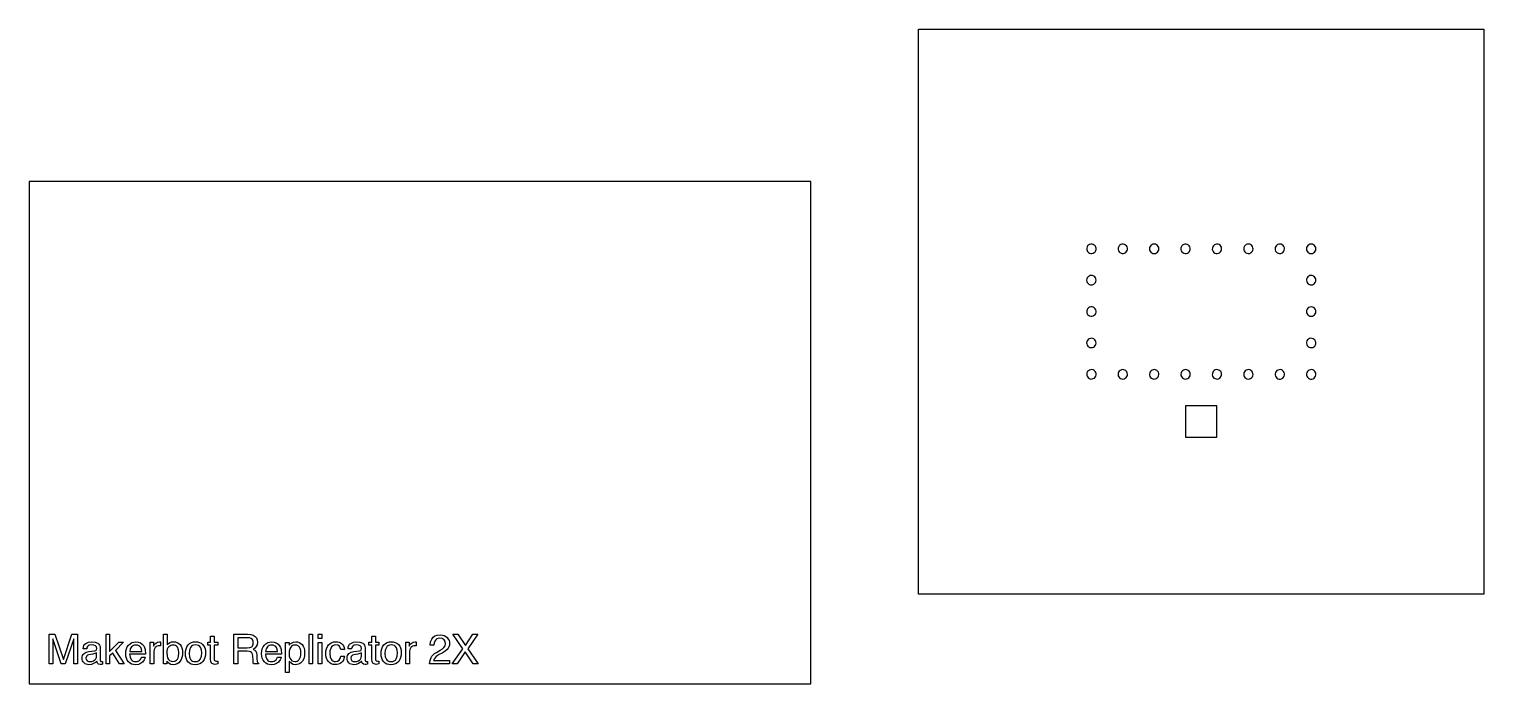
# Model space of a CAD drawing. Extents: x -321 to 142, y -57 to 152.
import ezdxf

# ---------------------------------------------------------------- set-up
doc = ezdxf.new("R2010")
doc.units = 0
doc.layers.get('0').update_dxf_attribs({"linetype": 'CONTINUOUS'})

msp = doc.modelspace()

# ---------------------------------------------------------------- linework, layer by layer
for p, q in [((-37.6, -28.21), (-37.6, 151.79)), ((-37.6, 151.79), (142.4, 151.79)), ((142.4, 151.79), (142.4, -28.21)), ((-320.86, 103.18), (-320.86, -56.84)), ((-71.94, 103.18), (-320.86, 103.18)), ((-320.86, 103.18), (-320.86, -56.84)), ((-71.94, 103.18), (-320.86, 103.18)), ((-71.94, -56.84), (-71.94, 103.18)), ((-71.94, -56.84), (-71.94, 103.18)), ((16.02, 82.37), (15.91, 82)), ((15.91, 82), (15.91, 81.6)), ((15.91, 81.6), (16.01, 81.23)), ((16.01, 81.23), (16.2, 80.88)), ((16.22, 82.71), (16.02, 82.37)), ((16.2, 80.88), (16.47, 80.61)), ((16.5, 82.99), (16.22, 82.71)), ((16.47, 80.61), (16.81, 80.41)), ((16.84, 83.18), (16.5, 82.99)), ((16.81, 80.41), (17.19, 80.3)), ((17.22, 83.28), (16.84, 83.18)), ((17.19, 80.3), (17.58, 80.3)), ((17.61, 83.27), (17.22, 83.28)), ((17.58, 80.3), (17.96, 80.4)), ((17.98, 83.17), (17.61, 83.27)), ((17.96, 80.4), (18.3, 80.59)), ((18.32, 82.97), (17.98, 83.17)), ((18.3, 80.59), (18.58, 80.86)), ((18.6, 82.69), (18.32, 82.97)), ((18.58, 80.86), (18.78, 81.2)), ((18.79, 82.35), (18.6, 82.69)), ((18.78, 81.2), (18.88, 81.58)), ((18.89, 81.97), (18.79, 82.35)), ((18.88, 81.58), (18.89, 81.97)), ((26, 82.34), (25.91, 81.96)), ((25.91, 81.96), (25.91, 81.57)), ((25.91, 81.57), (26.02, 81.19)), ((26.2, 82.68), (26, 82.34)), ((26.02, 81.19), (26.22, 80.86)), ((26.47, 82.96), (26.2, 82.68)), ((26.22, 80.86), (26.5, 80.58)), ((26.81, 83.16), (26.47, 82.96)), ((26.5, 80.58), (26.84, 80.39)), ((27.18, 83.27), (26.81, 83.16)), ((26.84, 80.39), (27.22, 80.3)), ((27.57, 83.28), (27.18, 83.27)), ((27.22, 80.3), (27.61, 80.3)), ((27.95, 83.18), (27.57, 83.28)), ((27.61, 80.3), (27.99, 80.41)), ((28.29, 82.99), (27.95, 83.18)), ((27.99, 80.41), (28.33, 80.61)), ((28.58, 82.72), (28.29, 82.99)), ((28.33, 80.61), (28.6, 80.89)), ((28.78, 82.38), (28.58, 82.72)), ((28.6, 80.89), (28.79, 81.23)), ((28.88, 82), (28.78, 82.38)), ((28.79, 81.23), (28.89, 81.61)), ((28.89, 81.61), (28.88, 82)), ((35.95, 82.18), (35.9, 81.79)), ((35.9, 81.79), (35.95, 81.4)), ((36.1, 82.54), (35.95, 82.18)), ((35.95, 81.4), (36.1, 81.04)), ((36.34, 82.85), (36.1, 82.54)), ((36.1, 81.04), (36.33, 80.73)), ((36.33, 80.73), (36.64, 80.49)), ((36.65, 83.09), (36.34, 82.85)), ((36.64, 80.49), (37.01, 80.34)), ((37.01, 83.24), (36.65, 83.09)), ((37.4, 83.29), (37.01, 83.24)), ((37.01, 80.34), (37.39, 80.29)), ((37.39, 80.29), (37.78, 80.34)), ((37.79, 83.23), (37.4, 83.29)), ((37.78, 80.34), (38.14, 80.49)), ((38.15, 83.08), (37.79, 83.23)), ((38.14, 80.49), (38.46, 80.72)), ((38.46, 82.84), (38.15, 83.08)), ((38.7, 82.53), (38.46, 82.84)), ((38.46, 80.72), (38.69, 81.03)), ((38.69, 81.03), (38.85, 81.39)), ((38.85, 82.17), (38.7, 82.53)), ((38.9, 81.78), (38.85, 82.17)), ((38.85, 81.39), (38.9, 81.78)), ((46, 82.34), (45.91, 81.96)), ((45.91, 81.96), (45.91, 81.57)), ((45.91, 81.57), (46.02, 81.19)), ((46.19, 82.68), (46, 82.34)), ((46.02, 81.19), (46.22, 80.86)), ((46.47, 82.96), (46.19, 82.68)), ((46.22, 80.86), (46.5, 80.58)), ((46.8, 83.16), (46.47, 82.96)), ((46.5, 80.58), (46.84, 80.39)), ((47.18, 83.27), (46.8, 83.16)), ((46.84, 80.39), (47.22, 80.3)), ((47.57, 83.28), (47.18, 83.27)), ((47.22, 80.3), (47.62, 80.3)), ((47.95, 83.18), (47.57, 83.28)), ((47.62, 80.3), (47.99, 80.41)), ((48.29, 82.99), (47.95, 83.18)), ((47.99, 80.41), (48.33, 80.61)), ((48.57, 82.72), (48.29, 82.99)), ((48.33, 80.61), (48.6, 80.89)), ((48.77, 82.38), (48.57, 82.72)), ((48.6, 80.89), (48.79, 81.23)), ((48.88, 82), (48.77, 82.38)), ((48.79, 81.23), (48.89, 81.61)), ((48.89, 81.61), (48.88, 82)), ((55.92, 82.07), (55.9, 81.68)), ((55.9, 81.68), (55.98, 81.3)), ((56.05, 82.44), (55.92, 82.07)), ((55.98, 81.3), (56.15, 80.95)), ((56.26, 82.77), (56.05, 82.44)), ((56.15, 80.95), (56.41, 80.65)), ((56.56, 83.03), (56.26, 82.77)), ((56.41, 80.65), (56.74, 80.44)), ((56.91, 83.2), (56.56, 83.03)), ((56.74, 80.44), (57.11, 80.31)), ((57.29, 83.28), (56.91, 83.2)), ((57.11, 80.31), (57.5, 80.29)), ((57.68, 83.26), (57.29, 83.28)), ((57.5, 80.29), (57.89, 80.37)), ((58.05, 83.14), (57.68, 83.26)), ((57.89, 80.37), (58.24, 80.54)), ((58.38, 82.92), (58.05, 83.14)), ((58.24, 80.54), (58.53, 80.8)), ((58.64, 82.63), (58.38, 82.92)), ((58.53, 80.8), (58.75, 81.13)), ((58.82, 82.28), (58.64, 82.63)), ((58.75, 81.13), (58.87, 81.5)), ((58.89, 81.89), (58.82, 82.28)), ((58.87, 81.5), (58.89, 81.89)), ((65.96, 82.23), (65.9, 81.84)), ((65.9, 81.84), (65.93, 81.45)), ((65.93, 81.45), (66.07, 81.09)), ((66.13, 82.59), (65.96, 82.23)), ((66.07, 81.09), (66.3, 80.77)), ((66.38, 82.89), (66.13, 82.59)), ((66.3, 80.77), (66.6, 80.52)), ((66.7, 83.11), (66.38, 82.89)), ((66.6, 80.52), (66.95, 80.35)), ((67.06, 83.25), (66.7, 83.11)), ((66.95, 80.35), (67.34, 80.29)), ((67.45, 83.29), (67.06, 83.25)), ((67.34, 80.29), (67.73, 80.32)), ((67.84, 83.22), (67.45, 83.29)), ((67.73, 80.32), (68.1, 80.46)), ((68.2, 83.06), (67.84, 83.22)), ((68.1, 80.46), (68.42, 80.69)), ((68.5, 82.81), (68.2, 83.06)), ((68.42, 80.69), (68.67, 80.99)), ((68.72, 82.49), (68.5, 82.81)), ((68.67, 80.99), (68.83, 81.34)), ((68.86, 82.12), (68.72, 82.49)), ((68.83, 81.34), (68.9, 81.73)), ((68.9, 81.73), (68.86, 82.12)), ((75.96, 82.22), (75.9, 81.83)), ((75.9, 81.83), (75.94, 81.44)), ((75.94, 81.44), (76.08, 81.07)), ((76.12, 82.57), (75.96, 82.22)), ((76.08, 81.07), (76.31, 80.76)), ((76.37, 82.88), (76.12, 82.57)), ((76.31, 80.76), (76.61, 80.51)), ((76.68, 83.11), (76.37, 82.88)), ((76.61, 80.51), (76.97, 80.35)), ((77.05, 83.25), (76.68, 83.11)), ((76.97, 80.35), (77.35, 80.29)), ((77.44, 83.29), (77.05, 83.25)), ((77.35, 80.29), (77.74, 80.33)), ((77.83, 83.22), (77.44, 83.29)), ((77.74, 80.33), (78.11, 80.47)), ((78.18, 83.06), (77.83, 83.22)), ((78.11, 80.47), (78.43, 80.7)), ((78.49, 82.82), (78.18, 83.06)), ((78.43, 80.7), (78.67, 81)), ((78.72, 82.5), (78.49, 82.82)), ((78.67, 81), (78.83, 81.36)), ((78.86, 82.13), (78.72, 82.5)), ((78.83, 81.36), (78.9, 81.74)), ((78.9, 81.74), (78.86, 82.13)), ((85.95, 82.17), (85.9, 81.79)), ((85.9, 81.79), (85.95, 81.4)), ((86.1, 82.54), (85.95, 82.17)), ((85.95, 81.4), (86.1, 81.04)), ((86.34, 82.85), (86.1, 82.54)), ((86.1, 81.04), (86.34, 80.73)), ((86.65, 83.09), (86.34, 82.85)), ((86.34, 80.73), (86.65, 80.49)), ((87.01, 83.24), (86.65, 83.09)), ((86.65, 80.49), (87.01, 80.34)), ((87.4, 83.29), (87.01, 83.24)), ((87.01, 80.34), (87.4, 80.29)), ((87.79, 83.24), (87.4, 83.29)), ((87.4, 80.29), (87.79, 80.34)), ((88.15, 83.09), (87.79, 83.24)), ((87.79, 80.34), (88.15, 80.49)), ((88.46, 82.85), (88.15, 83.09)), ((88.15, 80.49), (88.46, 80.73)), ((88.7, 82.54), (88.46, 82.85)), ((88.46, 80.73), (88.7, 81.04)), ((88.85, 82.17), (88.7, 82.54)), ((88.7, 81.04), (88.85, 81.4)), ((88.9, 81.79), (88.85, 82.17)), ((88.85, 81.4), (88.9, 81.79)), ((15.95, 72.18), (15.9, 71.8)), ((15.9, 71.8), (15.95, 71.41)), ((16.1, 72.54), (15.95, 72.18)), ((15.95, 71.41), (16.09, 71.04)), ((16.09, 71.04), (16.33, 70.73)), ((16.34, 72.85), (16.1, 72.54)), ((16.33, 70.73), (16.64, 70.49)), ((16.66, 73.09), (16.34, 72.85)), ((16.64, 70.49), (17, 70.34)), ((17.02, 73.24), (16.66, 73.09)), ((17, 70.34), (17.39, 70.29)), ((17.41, 73.29), (17.02, 73.24)), ((17.39, 70.29), (17.78, 70.34)), ((17.79, 73.23), (17.41, 73.29)), ((17.78, 70.34), (18.14, 70.48)), ((18.16, 73.08), (17.79, 73.23)), ((18.14, 70.48), (18.45, 70.72)), ((18.46, 72.84), (18.16, 73.08)), ((18.45, 70.72), (18.69, 71.03)), ((18.7, 72.53), (18.46, 72.84)), ((18.69, 71.03), (18.84, 71.39)), ((18.85, 72.17), (18.7, 72.53)), ((18.84, 71.39), (18.9, 71.78)), ((18.9, 71.78), (18.85, 72.17)), ((85.94, 72.14), (85.9, 71.75)), ((85.9, 71.75), (85.96, 71.37)), ((86.08, 72.51), (85.94, 72.14)), ((85.96, 71.37), (86.11, 71.01)), ((86.31, 72.82), (86.08, 72.51)), ((86.11, 71.01), (86.36, 70.7)), ((86.62, 73.07), (86.31, 72.82)), ((86.36, 70.7), (86.68, 70.47)), ((86.98, 73.23), (86.62, 73.07)), ((86.68, 70.47), (87.04, 70.33)), ((87.37, 73.29), (86.98, 73.23)), ((87.04, 70.33), (87.43, 70.29)), ((87.75, 73.24), (87.37, 73.29)), ((87.43, 70.29), (87.82, 70.35)), ((88.12, 73.1), (87.75, 73.24)), ((87.82, 70.35), (88.17, 70.5)), ((88.44, 72.87), (88.12, 73.1)), ((88.17, 70.5), (88.48, 70.75)), ((88.68, 72.56), (88.44, 72.87)), ((88.48, 70.75), (88.71, 71.06)), ((88.84, 72.21), (88.68, 72.56)), ((88.71, 71.06), (88.85, 71.43)), ((88.9, 71.82), (88.84, 72.21)), ((88.85, 71.43), (88.9, 71.82)), ((16.02, 62.38), (15.91, 62)), ((15.91, 62), (15.91, 61.61)), ((15.91, 61.61), (16, 61.23)), ((16, 61.23), (16.2, 60.89)), ((16.22, 62.71), (16.02, 62.38)), ((16.2, 60.89), (16.47, 60.61)), ((16.5, 62.99), (16.22, 62.71)), ((16.47, 60.61), (16.81, 60.41)), ((16.84, 63.18), (16.5, 62.99)), ((16.81, 60.41), (17.18, 60.3)), ((17.22, 63.28), (16.84, 63.18)), ((17.18, 60.3), (17.58, 60.3)), ((17.61, 63.27), (17.22, 63.28)), ((17.58, 60.3), (17.95, 60.39)), ((17.99, 63.17), (17.61, 63.27)), ((17.95, 60.39), (18.3, 60.59)), ((18.32, 62.97), (17.99, 63.17)), ((18.3, 60.59), (18.58, 60.86)), ((18.6, 62.69), (18.32, 62.97)), ((18.58, 60.86), (18.78, 61.2)), ((18.79, 62.34), (18.6, 62.69)), ((18.78, 61.2), (18.88, 61.57)), ((18.89, 61.96), (18.79, 62.34)), ((18.88, 61.57), (18.89, 61.96)), ((85.95, 62.17), (85.9, 61.79)), ((85.9, 61.79), (85.95, 61.4)), ((86.1, 62.54), (85.95, 62.17)), ((85.95, 61.4), (86.1, 61.04)), ((86.34, 62.85), (86.1, 62.54)), ((86.1, 61.04), (86.34, 60.73)), ((86.65, 63.09), (86.34, 62.85)), ((86.34, 60.73), (86.65, 60.49)), ((87.01, 63.24), (86.65, 63.09)), ((86.65, 60.49), (87.01, 60.34)), ((87.4, 63.29), (87.01, 63.24)), ((87.01, 60.34), (87.4, 60.29)), ((87.79, 63.24), (87.4, 63.29)), ((87.4, 60.29), (87.79, 60.34)), ((88.15, 63.09), (87.79, 63.24)), ((87.79, 60.34), (88.15, 60.49)), ((88.46, 62.85), (88.15, 63.09)), ((88.15, 60.49), (88.46, 60.73)), ((88.7, 62.54), (88.46, 62.85)), ((88.46, 60.73), (88.7, 61.04)), ((88.85, 62.17), (88.7, 62.54)), ((88.7, 61.04), (88.85, 61.4)), ((88.9, 61.79), (88.85, 62.17)), ((88.85, 61.4), (88.9, 61.79)), ((15.97, 52.24), (15.9, 51.86)), ((15.9, 51.86), (15.93, 51.47)), ((15.93, 51.47), (16.06, 51.1)), ((16.14, 52.6), (15.97, 52.24)), ((16.06, 51.1), (16.29, 50.78)), ((16.39, 52.9), (16.14, 52.6)), ((16.71, 53.12), (16.39, 52.9)), ((17.08, 53.25), (16.71, 53.12)), ((17.47, 53.29), (17.08, 53.25)), ((17.85, 53.22), (17.47, 53.29)), ((18.21, 53.05), (17.85, 53.22)), ((18.51, 52.8), (18.21, 53.05)), ((18.41, 50.68), (18.66, 50.98)), ((18.73, 52.47), (18.51, 52.8)), ((18.66, 50.98), (18.83, 51.33)), ((18.86, 52.11), (18.73, 52.47)), ((18.83, 51.33), (18.9, 51.71)), ((18.9, 51.71), (18.86, 52.11)), ((85.92, 52.06), (85.9, 51.67)), ((85.9, 51.67), (85.98, 51.29)), ((86.04, 52.43), (85.92, 52.06)), ((85.98, 51.29), (86.16, 50.94)), ((86.26, 52.76), (86.04, 52.43)), ((86.55, 53.02), (86.26, 52.76)), ((86.9, 53.2), (86.55, 53.02)), ((87.28, 53.28), (86.9, 53.2)), ((87.67, 53.26), (87.28, 53.28)), ((88.04, 53.14), (87.67, 53.26)), ((88.37, 52.93), (88.04, 53.14)), ((88.63, 52.64), (88.37, 52.93)), ((88.54, 50.81), (88.75, 51.14)), ((88.81, 52.29), (88.63, 52.64)), ((88.75, 51.14), (88.87, 51.51)), ((88.89, 51.9), (88.81, 52.29)), ((88.87, 51.51), (88.89, 51.9)), ((16.29, 50.78), (16.59, 50.53)), ((16.59, 50.53), (16.94, 50.36)), ((16.94, 50.36), (17.33, 50.29)), ((17.33, 50.29), (17.72, 50.32)), ((17.72, 50.32), (18.08, 50.45)), ((18.08, 50.45), (18.41, 50.68)), ((86.16, 50.94), (86.42, 50.65)), ((86.42, 50.65), (86.75, 50.43)), ((86.75, 50.43), (87.12, 50.31)), ((87.12, 50.31), (87.51, 50.29)), ((87.51, 50.29), (87.9, 50.37)), ((87.9, 50.37), (88.25, 50.55)), ((88.25, 50.55), (88.54, 50.81)), ((16, 42.32), (15.91, 41.94)), ((15.91, 41.94), (15.92, 41.55)), ((16.18, 42.66), (16, 42.32)), ((16.45, 42.95), (16.18, 42.66)), ((16.78, 43.16), (16.45, 42.95)), ((17.16, 43.27), (16.78, 43.16)), ((17.55, 43.28), (17.16, 43.27)), ((17.93, 43.19), (17.55, 43.28)), ((18.28, 43), (17.93, 43.19)), ((18.56, 42.73), (18.28, 43)), ((18.77, 42.4), (18.56, 42.73)), ((18.88, 42.03), (18.77, 42.4)), ((18.89, 41.64), (18.88, 42.03)), ((25.93, 42.12), (25.9, 41.73)), ((25.9, 41.73), (25.96, 41.34)), ((26.07, 42.49), (25.93, 42.12)), ((26.3, 42.8), (26.07, 42.49)), ((26.6, 43.06), (26.3, 42.8)), ((26.95, 43.22), (26.6, 43.06)), ((27.34, 43.29), (26.95, 43.22)), ((27.73, 43.25), (27.34, 43.29)), ((28.1, 43.11), (27.73, 43.25)), ((28.42, 42.89), (28.1, 43.11)), ((28.67, 42.59), (28.42, 42.89)), ((28.83, 42.23), (28.67, 42.59)), ((28.9, 41.85), (28.83, 42.23)), ((28.86, 41.46), (28.9, 41.85)), ((35.97, 42.25), (35.9, 41.87)), ((35.9, 41.87), (35.93, 41.48)), ((36.14, 42.61), (35.97, 42.25)), ((36.4, 42.9), (36.14, 42.61)), ((36.72, 43.12), (36.4, 42.9)), ((37.09, 43.25), (36.72, 43.12)), ((37.48, 43.28), (37.09, 43.25)), ((37.86, 43.21), (37.48, 43.28)), ((38.22, 43.04), (37.86, 43.21)), ((38.51, 42.79), (38.22, 43.04)), ((38.74, 42.46), (38.51, 42.79)), ((38.87, 42.1), (38.74, 42.46)), ((38.82, 41.32), (38.9, 41.71)), ((38.9, 41.71), (38.87, 42.1)), ((45.96, 42.23), (45.9, 41.84)), ((45.9, 41.84), (45.94, 41.45)), ((46.13, 42.58), (45.96, 42.23)), ((46.38, 42.89), (46.13, 42.58)), ((46.7, 43.11), (46.38, 42.89)), ((47.06, 43.25), (46.7, 43.11)), ((47.45, 43.29), (47.06, 43.25)), ((47.84, 43.22), (47.45, 43.29)), ((48.2, 43.06), (47.84, 43.22)), ((48.5, 42.81), (48.2, 43.06)), ((48.72, 42.49), (48.5, 42.81)), ((48.86, 42.12), (48.72, 42.49)), ((48.83, 41.35), (48.9, 41.73)), ((48.9, 41.73), (48.86, 42.12)), ((55.92, 42.02), (55.91, 41.63)), ((56.03, 42.4), (55.92, 42.02)), ((56.23, 42.73), (56.03, 42.4)), ((56.52, 43), (56.23, 42.73)), ((56.86, 43.19), (56.52, 43)), ((57.24, 43.28), (56.86, 43.19)), ((57.63, 43.27), (57.24, 43.28)), ((58.01, 43.16), (57.63, 43.27)), ((58.34, 42.95), (58.01, 43.16)), ((58.61, 42.67), (58.34, 42.95)), ((58.8, 42.32), (58.61, 42.67)), ((58.89, 41.94), (58.8, 42.32)), ((58.88, 41.55), (58.89, 41.94)), ((65.97, 42.24), (65.9, 41.86)), ((65.9, 41.86), (65.93, 41.47)), ((66.14, 42.6), (65.97, 42.24)), ((66.39, 42.9), (66.14, 42.6)), ((66.71, 43.12), (66.39, 42.9)), ((67.08, 43.25), (66.71, 43.12)), ((67.47, 43.29), (67.08, 43.25)), ((67.86, 43.22), (67.47, 43.29)), ((68.21, 43.05), (67.86, 43.22)), ((68.51, 42.8), (68.21, 43.05)), ((68.73, 42.47), (68.51, 42.8)), ((68.86, 42.1), (68.73, 42.47)), ((68.83, 41.33), (68.9, 41.71)), ((68.9, 41.71), (68.86, 42.1)), ((76.01, 42.35), (75.91, 41.97)), ((75.91, 41.97), (75.91, 41.58)), ((76.2, 42.69), (76.01, 42.35)), ((76.48, 42.97), (76.2, 42.69)), ((76.81, 43.17), (76.48, 42.97)), ((77.19, 43.27), (76.81, 43.17)), ((77.58, 43.28), (77.19, 43.27)), ((77.96, 43.18), (77.58, 43.28)), ((78.3, 42.98), (77.96, 43.18)), ((78.58, 42.71), (78.3, 42.98)), ((78.78, 42.37), (78.58, 42.71)), ((78.88, 41.99), (78.78, 42.37)), ((78.89, 41.6), (78.88, 41.99)), ((86, 42.34), (85.91, 41.96)), ((85.91, 41.96), (85.91, 41.57)), ((86.19, 42.68), (86, 42.34)), ((86.47, 42.96), (86.19, 42.68)), ((86.8, 43.16), (86.47, 42.96)), ((87.18, 43.27), (86.8, 43.16)), ((87.57, 43.28), (87.18, 43.27)), ((87.95, 43.18), (87.57, 43.28)), ((88.29, 42.99), (87.95, 43.18)), ((88.57, 42.72), (88.29, 42.99)), ((88.77, 42.38), (88.57, 42.72)), ((88.88, 42.01), (88.77, 42.38)), ((88.89, 41.61), (88.88, 42.01)), ((15.92, 41.55), (16.03, 41.17)), ((16.03, 41.17), (16.23, 40.84)), ((16.23, 40.84), (16.52, 40.57)), ((16.52, 40.57), (16.86, 40.38)), ((16.86, 40.38), (17.25, 40.29)), ((17.25, 40.29), (17.64, 40.31)), ((17.64, 40.31), (18.01, 40.42)), ((18.01, 40.42), (18.35, 40.62)), ((18.35, 40.62), (18.61, 40.91)), ((18.61, 40.91), (18.8, 41.25)), ((18.8, 41.25), (18.89, 41.64)), ((25.96, 41.34), (26.13, 40.99)), ((26.13, 40.99), (26.38, 40.69)), ((26.38, 40.69), (26.7, 40.46)), ((26.7, 40.46), (27.07, 40.32)), ((27.07, 40.32), (27.46, 40.29)), ((27.46, 40.29), (27.84, 40.35)), ((27.84, 40.35), (28.2, 40.52)), ((28.2, 40.52), (28.5, 40.77)), ((28.5, 40.77), (28.72, 41.09)), ((28.72, 41.09), (28.86, 41.46)), ((35.93, 41.48), (36.06, 41.11)), ((36.06, 41.11), (36.28, 40.79)), ((36.28, 40.79), (36.58, 40.53)), ((36.58, 40.53), (36.93, 40.36)), ((36.93, 40.36), (37.32, 40.29)), ((37.32, 40.29), (37.71, 40.32)), ((37.71, 40.32), (38.08, 40.45)), ((38.08, 40.45), (38.4, 40.67)), ((38.4, 40.67), (38.65, 40.97)), ((38.65, 40.97), (38.82, 41.32)), ((45.94, 41.45), (46.07, 41.09)), ((46.07, 41.09), (46.3, 40.77)), ((46.3, 40.77), (46.6, 40.52)), ((46.6, 40.52), (46.96, 40.35)), ((46.96, 40.35), (47.34, 40.29)), ((47.34, 40.29), (47.73, 40.32)), ((47.73, 40.32), (48.1, 40.46)), ((48.1, 40.46), (48.42, 40.69)), ((48.42, 40.69), (48.67, 40.99)), ((48.67, 40.99), (48.83, 41.35)), ((55.91, 41.63), (56, 41.25)), ((56, 41.25), (56.18, 40.91)), ((56.18, 40.91), (56.45, 40.62)), ((56.45, 40.62), (56.78, 40.42)), ((56.78, 40.42), (57.16, 40.31)), ((57.16, 40.31), (57.55, 40.29)), ((57.55, 40.29), (57.93, 40.39)), ((57.93, 40.39), (58.28, 40.57)), ((58.28, 40.57), (58.56, 40.84)), ((58.56, 40.84), (58.77, 41.17)), ((58.77, 41.17), (58.88, 41.55)), ((65.93, 41.47), (66.06, 41.1)), ((66.06, 41.1), (66.29, 40.78)), ((66.29, 40.78), (66.59, 40.53)), ((66.59, 40.53), (66.94, 40.36)), ((66.94, 40.36), (67.33, 40.29)), ((67.33, 40.29), (67.72, 40.32)), ((67.72, 40.32), (68.08, 40.45)), ((68.08, 40.45), (68.41, 40.68)), ((68.41, 40.68), (68.66, 40.97)), ((68.66, 40.97), (68.83, 41.33)), ((75.91, 41.58), (76.02, 41.2)), ((76.02, 41.2), (76.21, 40.86)), ((76.21, 40.86), (76.49, 40.59)), ((76.49, 40.59), (76.83, 40.4)), ((76.83, 40.4), (77.21, 40.3)), ((77.21, 40.3), (77.6, 40.3)), ((77.6, 40.3), (77.98, 40.41)), ((77.98, 40.41), (78.32, 40.6)), ((78.32, 40.6), (78.59, 40.88)), ((78.59, 40.88), (78.79, 41.22)), ((78.79, 41.22), (78.89, 41.6)), ((85.91, 41.57), (86.02, 41.19)), ((86.02, 41.19), (86.22, 40.86)), ((86.22, 40.86), (86.5, 40.58)), ((86.5, 40.58), (86.85, 40.39)), ((86.85, 40.39), (87.22, 40.3)), ((87.22, 40.3), (87.62, 40.3)), ((87.62, 40.3), (87.99, 40.41)), ((87.99, 40.41), (88.33, 40.61)), ((88.33, 40.61), (88.6, 40.89)), ((88.6, 40.89), (88.79, 41.23)), ((88.79, 41.23), (88.89, 41.61)), ((57.4, 31.79), (47.4, 31.79)), ((47.4, 31.79), (47.4, 21.79)), ((57.4, 21.79), (57.4, 31.79)), ((47.4, 21.79), (57.4, 21.79)), ((142.4, -28.21), (-37.6, -28.21)), ((-314.51, -41.02), (-312.68, -41.02)), ((-314.51, -50.49), (-314.51, -41.02)), ((-312.68, -41.02), (-309.96, -49.03)), ((-309.96, -49.03), (-307.26, -41.02)), ((-307.26, -41.02), (-305.44, -41.02)), ((-305.44, -41.02), (-305.44, -50.49)), ((-296.33, -41.02), (-295.22, -41.02)), ((-296.33, -50.49), (-296.33, -41.02)), ((-295.22, -41.02), (-295.22, -46.52)), ((-278.07, -40.99), (-276.94, -40.99)), ((-278.07, -50.49), (-278.07, -40.99)), ((-276.94, -40.99), (-276.94, -44.43)), ((-263.07, -41.66), (-261.9, -41.66)), ((-263.07, -43.59), (-263.07, -41.66)), ((-261.9, -41.66), (-261.9, -43.59)), ((-255.66, -41.02), (-251.28, -41.02)), ((-255.66, -50.49), (-255.66, -41.02)), ((-251.28, -41.02), (-250.29, -41.1)), ((-250.29, -41.1), (-249.5, -41.34)), ((-249.5, -41.34), (-248.91, -41.71)), ((-231.73, -41.02), (-230.57, -41.02)), ((-231.73, -50.49), (-231.73, -41.02)), ((-230.57, -41.02), (-230.57, -50.49)), ((-228.83, -41.02), (-227.66, -41.02)), ((-228.83, -42.34), (-228.83, -41.02)), ((-227.66, -41.02), (-227.66, -42.34)), ((-211.74, -41.66), (-210.56, -41.66)), ((-211.74, -43.59), (-211.74, -41.66)), ((-210.56, -41.66), (-210.56, -43.59)), ((-192.22, -41.98), (-191.63, -41.57)), ((-191.63, -41.57), (-190.89, -41.31)), ((-190.89, -41.31), (-190.01, -41.23)), ((-190.01, -41.23), (-189.27, -41.28)), ((-189.27, -41.28), (-188.64, -41.45)), ((-188.64, -41.45), (-188.11, -41.71)), ((-182.76, -45.64), (-185.93, -41.02)), ((-185.93, -41.02), (-184.33, -41.02)), ((-184.33, -41.02), (-181.91, -44.65)), ((-181.91, -44.65), (-179.52, -41.02)), ((-177.99, -41.02), (-181.17, -45.64)), ((-179.52, -41.02), (-177.99, -41.02)), ((-310.6, -50.49), (-313.32, -42.51)), ((-313.32, -42.51), (-313.32, -42.8)), ((-313.32, -42.8), (-313.29, -44.9)), ((-313.29, -44.9), (-313.29, -50.49)), ((-306.64, -42.51), (-309.33, -50.49)), ((-306.66, -44.9), (-306.65, -43.94)), ((-306.66, -50.49), (-306.66, -44.9)), ((-306.65, -43.94), (-306.64, -42.51)), ((-303.61, -45.7), (-303.55, -45.11)), ((-302.53, -45.7), (-303.61, -45.7)), ((-303.55, -45.11), (-303.39, -44.61)), ((-303.39, -44.61), (-303.14, -44.22)), ((-303.14, -44.22), (-302.79, -43.92)), ((-302.79, -43.92), (-301.93, -43.55)), ((-302.43, -45.23), (-302.53, -45.7)), ((-302.25, -44.89), (-302.43, -45.23)), ((-302.03, -44.68), (-302.25, -44.89)), ((-301.74, -44.52), (-302.03, -44.68)), ((-301.93, -43.55), (-300.94, -43.42)), ((-301.8, -46.54), (-299.95, -46.31)), ((-300.97, -44.4), (-301.74, -44.52)), ((-300.27, -44.47), (-300.97, -44.4)), ((-300.94, -43.42), (-299.84, -43.54)), ((-299.76, -44.67), (-300.27, -44.47)), ((-299.95, -46.31), (-299.61, -46.2)), ((-299.84, -43.54), (-298.96, -43.89)), ((-299.44, -45.02), (-299.76, -44.67)), ((-299.61, -46.2), (-299.41, -45.97)), ((-299.34, -45.53), (-299.44, -45.02)), ((-299.41, -45.97), (-299.34, -45.53)), ((-298.96, -43.89), (-298.63, -44.15)), ((-298.63, -44.15), (-298.4, -44.48)), ((-298.4, -44.48), (-298.26, -44.87)), ((-298.26, -44.87), (-298.21, -45.33)), ((-298.21, -45.33), (-298.21, -49.3)), ((-295.22, -46.52), (-292.24, -43.59)), ((-290.76, -43.59), (-293.4, -46.17)), ((-293.4, -46.17), (-290.61, -50.49)), ((-292.24, -43.59), (-290.76, -43.59)), ((-290.04, -46.38), (-289.87, -45.67)), ((-289.87, -45.67), (-289.59, -45.03)), ((-289.59, -45.03), (-289.2, -44.47)), ((-289.2, -44.47), (-288.71, -44.02)), ((-288.66, -45.68), (-288.82, -46.49)), ((-288.71, -44.02), (-288.15, -43.69)), ((-288.25, -45.02), (-288.66, -45.68)), ((-287.96, -44.77), (-288.25, -45.02)), ((-288.15, -43.69), (-287.53, -43.5)), ((-287.64, -44.59), (-287.96, -44.77)), ((-287.29, -44.48), (-287.64, -44.59)), ((-287.53, -43.5), (-286.84, -43.43)), ((-286.91, -44.45), (-287.29, -44.48)), ((-286.39, -44.5), (-286.91, -44.45)), ((-286.84, -43.43), (-286.11, -43.52)), ((-285.95, -44.66), (-286.39, -44.5)), ((-286.11, -43.52), (-285.41, -43.78)), ((-285.59, -44.92), (-285.95, -44.66)), ((-285.32, -45.28), (-285.59, -44.92)), ((-285.41, -43.78), (-284.81, -44.17)), ((-285.11, -45.81), (-285.32, -45.28)), ((-284.99, -46.49), (-285.11, -45.81)), ((-284.81, -44.17), (-284.36, -44.67)), ((-284.36, -44.67), (-284.07, -45.24)), ((-284.07, -45.24), (-283.9, -45.89)), ((-283.9, -45.89), (-283.8, -47.41)), ((-282.34, -43.59), (-281.24, -43.59)), ((-282.34, -50.49), (-282.34, -43.59)), ((-281.24, -43.59), (-281.24, -44.78)), ((-281.24, -44.78), (-281, -44.4)), ((-281.06, -45.83), (-281.18, -46.52)), ((-280.71, -45.22), (-281.06, -45.83)), ((-281, -44.4), (-280.57, -43.93)), ((-280.45, -44.98), (-280.71, -45.22)), ((-280.57, -43.93), (-280.01, -43.56)), ((-280.14, -44.8), (-280.45, -44.98)), ((-279.78, -44.69), (-280.14, -44.8)), ((-280.01, -43.56), (-279.36, -43.43)), ((-279.36, -44.66), (-279.78, -44.69)), ((-279.36, -43.43), (-279.25, -43.44)), ((-279.17, -44.66), (-279.36, -44.66)), ((-279.25, -43.44), (-278.98, -43.47)), ((-278.98, -44.69), (-279.17, -44.66)), ((-278.98, -43.47), (-278.98, -44.69)), ((-276.86, -45.81), (-276.97, -46.34)), ((-276.94, -44.43), (-276.52, -43.99)), ((-276.67, -45.37), (-276.86, -45.81)), ((-276.41, -45.03), (-276.67, -45.37)), ((-276.52, -43.99), (-276.03, -43.67)), ((-275.76, -44.59), (-276.41, -45.03)), ((-276.03, -43.67), (-275.48, -43.47)), ((-275.41, -44.48), (-275.76, -44.59)), ((-275.48, -43.47), (-274.89, -43.41)), ((-275.02, -44.45), (-275.41, -44.48)), ((-274.59, -44.49), (-275.02, -44.45)), ((-274.89, -43.41), (-274.27, -43.46)), ((-274.22, -44.62), (-274.59, -44.49)), ((-274.27, -43.46), (-273.72, -43.63)), ((-273.91, -44.85), (-274.22, -44.62)), ((-273.65, -45.16), (-273.91, -44.85)), ((-273.72, -43.63), (-273.23, -43.91)), ((-273.3, -45.97), (-273.65, -45.16)), ((-273.18, -46.96), (-273.3, -45.97)), ((-273.23, -43.91), (-272.8, -44.29)), ((-272.8, -44.29), (-272.44, -44.79)), ((-272.44, -44.79), (-272.19, -45.39)), ((-272.19, -45.39), (-272.04, -46.1)), ((-272.04, -46.1), (-271.99, -46.91)), ((-271.06, -46.36), (-270.89, -45.63)), ((-270.89, -45.63), (-270.61, -44.98)), ((-270.61, -44.98), (-270.23, -44.42)), ((-270.23, -44.42), (-269.75, -43.97)), ((-269.8, -46.11), (-269.92, -47.17)), ((-269.44, -45.21), (-269.8, -46.11)), ((-269.75, -43.97), (-269.19, -43.65)), ((-269.16, -44.86), (-269.44, -45.21)), ((-269.19, -43.65), (-268.56, -43.45)), ((-268.81, -44.6), (-269.16, -44.86)), ((-268.38, -44.45), (-268.81, -44.6)), ((-268.56, -43.45), (-267.86, -43.39)), ((-267.89, -44.4), (-268.38, -44.45)), ((-267.33, -44.46), (-267.89, -44.4)), ((-267.86, -43.39), (-267.22, -43.44)), ((-266.87, -44.64), (-267.33, -44.46)), ((-267.22, -43.44), (-266.63, -43.61)), ((-266.49, -44.94), (-266.87, -44.64)), ((-266.63, -43.61), (-266.09, -43.89)), ((-266.2, -45.35), (-266.49, -44.94)), ((-265.97, -46.05), (-266.2, -45.35)), ((-266.09, -43.89), (-265.6, -44.28)), ((-265.89, -46.93), (-265.97, -46.05)), ((-265.6, -44.28), (-265.2, -44.78)), ((-265.2, -44.78), (-264.91, -45.38)), ((-264.91, -45.38), (-264.74, -46.08)), ((-264.74, -46.08), (-264.68, -46.89)), ((-264, -44.54), (-264, -43.59)), ((-264, -43.59), (-263.07, -43.59)), ((-263.07, -44.54), (-264, -44.54)), ((-263.07, -49.1), (-263.07, -44.54)), ((-261.9, -43.59), (-260.8, -43.59)), ((-260.8, -44.54), (-261.9, -44.54)), ((-261.9, -44.54), (-261.9, -49.04)), ((-260.8, -43.59), (-260.8, -44.54)), ((-251.25, -42.13), (-254.38, -42.13)), ((-254.38, -42.13), (-254.38, -45.36)), ((-254.38, -45.36), (-251.42, -45.36)), ((-251.42, -45.36), (-250.61, -45.27)), ((-250.66, -42.17), (-251.25, -42.13)), ((-250.2, -42.32), (-250.66, -42.17)), ((-250.61, -45.27), (-249.99, -45)), ((-249.88, -42.54), (-250.2, -42.32)), ((-249.99, -45), (-249.76, -44.78)), ((-249.65, -42.85), (-249.88, -42.54)), ((-249.76, -44.78), (-249.59, -44.49)), ((-249.51, -43.23), (-249.65, -42.85)), ((-249.59, -44.49), (-249.5, -44.13)), ((-249.46, -43.7), (-249.51, -43.23)), ((-249.5, -44.13), (-249.46, -43.7)), ((-248.93, -45.46), (-249.5, -45.84)), ((-249.5, -45.84), (-249.01, -46.1)), ((-249.01, -46.1), (-248.66, -46.43)), ((-248.51, -44.97), (-248.93, -45.46)), ((-248.91, -41.71), (-248.5, -42.2)), ((-248.25, -44.35), (-248.51, -44.97)), ((-248.5, -42.2), (-248.25, -42.83)), ((-248.25, -42.83), (-248.16, -43.58)), ((-248.16, -43.58), (-248.25, -44.35)), ((-246.77, -46.38), (-246.6, -45.67)), ((-246.6, -45.67), (-246.32, -45.03)), ((-246.32, -45.03), (-245.93, -44.47)), ((-245.93, -44.47), (-245.44, -44.02)), ((-245.39, -45.68), (-245.55, -46.49)), ((-245.44, -44.02), (-244.89, -43.69)), ((-244.98, -45.02), (-245.39, -45.68)), ((-244.69, -44.77), (-244.98, -45.02)), ((-244.89, -43.69), (-244.26, -43.5)), ((-244.37, -44.59), (-244.69, -44.77)), ((-244.02, -44.48), (-244.37, -44.59)), ((-244.26, -43.5), (-243.57, -43.43)), ((-243.64, -44.45), (-244.02, -44.48)), ((-243.12, -44.5), (-243.64, -44.45)), ((-243.57, -43.43), (-242.85, -43.52)), ((-242.68, -44.66), (-243.12, -44.5)), ((-242.85, -43.52), (-242.14, -43.78)), ((-242.33, -44.92), (-242.68, -44.66)), ((-242.05, -45.28), (-242.33, -44.92)), ((-242.14, -43.78), (-241.54, -44.17)), ((-241.84, -45.81), (-242.05, -45.28)), ((-241.72, -46.49), (-241.84, -45.81)), ((-241.54, -44.17), (-241.09, -44.67)), ((-241.09, -44.67), (-240.8, -45.24)), ((-240.8, -45.24), (-240.63, -45.89)), ((-240.63, -45.89), (-240.53, -47.41)), ((-239.19, -43.62), (-238.07, -43.62)), ((-239.19, -53.24), (-239.19, -43.62)), ((-238.07, -43.62), (-238.07, -44.54)), ((-238.07, -44.54), (-237.7, -44.12)), ((-237.84, -45.64), (-238.02, -46.38)), ((-237.57, -45.12), (-237.84, -45.64)), ((-237.7, -44.12), (-237.31, -43.81)), ((-237.21, -44.74), (-237.57, -45.12)), ((-237.31, -43.81), (-236.67, -43.52)), ((-236.75, -44.51), (-237.21, -44.74)), ((-236.19, -44.44), (-236.75, -44.51)), ((-236.67, -43.52), (-235.93, -43.42)), ((-235.64, -44.51), (-236.19, -44.44)), ((-235.93, -43.42), (-235.36, -43.48)), ((-235.18, -44.72), (-235.64, -44.51)), ((-235.36, -43.48), (-234.84, -43.65)), ((-234.81, -45.08), (-235.18, -44.72)), ((-234.84, -43.65), (-234.37, -43.93)), ((-234.54, -45.58), (-234.81, -45.08)), ((-234.36, -46.23), (-234.54, -45.58)), ((-234.37, -43.93), (-233.94, -44.32)), ((-234.3, -47), (-234.36, -46.23)), ((-233.94, -44.32), (-233.58, -44.82)), ((-233.58, -44.82), (-233.32, -45.41)), ((-233.32, -45.41), (-233.17, -46.1)), ((-233.17, -46.1), (-233.12, -46.89)), ((-227.66, -42.34), (-228.83, -42.34)), ((-228.83, -43.62), (-227.66, -43.62)), ((-228.83, -50.49), (-228.83, -43.62)), ((-227.66, -43.62), (-227.66, -50.49)), ((-226.32, -46.37), (-226.15, -45.61)), ((-226.15, -45.61), (-225.88, -44.96)), ((-225.88, -44.96), (-225.49, -44.4)), ((-225.49, -44.4), (-225.02, -43.96)), ((-225.06, -46.29), (-225.14, -47.24)), ((-224.83, -45.51), (-225.06, -46.29)), ((-225.02, -43.96), (-224.49, -43.64)), ((-224.55, -45.04), (-224.83, -45.51)), ((-224.19, -44.7), (-224.55, -45.04)), ((-224.49, -43.64), (-223.89, -43.45)), ((-223.76, -44.49), (-224.19, -44.7)), ((-223.89, -43.45), (-223.24, -43.39)), ((-223.24, -44.43), (-223.76, -44.49)), ((-223.24, -43.39), (-222.69, -43.42)), ((-222.54, -44.53), (-223.24, -44.43)), ((-222.69, -43.42), (-222.18, -43.53)), ((-222.06, -44.85), (-222.54, -44.53)), ((-222.18, -43.53), (-221.74, -43.71)), ((-221.76, -45.32), (-222.06, -44.85)), ((-221.59, -45.91), (-221.76, -45.32)), ((-221.74, -43.71), (-221.34, -43.96)), ((-220.47, -45.91), (-221.59, -45.91)), ((-221.34, -43.96), (-221.02, -44.29)), ((-221.02, -44.29), (-220.76, -44.73)), ((-220.76, -44.73), (-220.58, -45.27)), ((-220.58, -45.27), (-220.47, -45.91)), ((-219.27, -45.7), (-219.21, -45.11)), ((-218.19, -45.7), (-219.27, -45.7)), ((-219.21, -45.11), (-219.05, -44.61)), ((-219.05, -44.61), (-218.8, -44.22)), ((-218.8, -44.22), (-218.45, -43.92)), ((-218.45, -43.92), (-217.59, -43.55)), ((-218.09, -45.23), (-218.19, -45.7)), ((-217.91, -44.89), (-218.09, -45.23)), ((-217.69, -44.68), (-217.91, -44.89)), ((-217.4, -44.52), (-217.69, -44.68)), ((-217.59, -43.55), (-216.6, -43.42)), ((-217.46, -46.54), (-215.61, -46.31)), ((-216.63, -44.4), (-217.4, -44.52)), ((-215.93, -44.47), (-216.63, -44.4)), ((-216.6, -43.42), (-215.5, -43.54)), ((-215.42, -44.67), (-215.93, -44.47)), ((-215.61, -46.31), (-215.27, -46.2)), ((-215.5, -43.54), (-214.62, -43.89)), ((-215.1, -45.02), (-215.42, -44.67)), ((-215.27, -46.2), (-215.07, -45.97)), ((-215, -45.53), (-215.1, -45.02)), ((-215.07, -45.97), (-215, -45.53)), ((-214.62, -43.89), (-214.29, -44.15)), ((-214.29, -44.15), (-214.06, -44.48)), ((-214.06, -44.48), (-213.92, -44.87)), ((-213.92, -44.87), (-213.87, -45.33)), ((-213.87, -45.33), (-213.87, -49.3)), ((-212.67, -44.54), (-212.67, -43.59)), ((-212.67, -43.59), (-211.74, -43.59)), ((-211.74, -44.54), (-212.67, -44.54)), ((-211.74, -49.1), (-211.74, -44.54)), ((-210.56, -43.59), (-209.46, -43.59)), ((-209.46, -44.54), (-210.56, -44.54)), ((-210.56, -44.54), (-210.56, -49.04)), ((-209.46, -43.59), (-209.46, -44.54)), ((-208.72, -46.36), (-208.55, -45.63)), ((-208.55, -45.63), (-208.28, -44.98)), ((-208.28, -44.98), (-207.89, -44.42)), ((-207.89, -44.42), (-207.41, -43.97)), ((-207.46, -46.11), (-207.58, -47.17)), ((-207.1, -45.21), (-207.46, -46.11)), ((-207.41, -43.97), (-206.86, -43.65)), ((-206.82, -44.86), (-207.1, -45.21)), ((-206.86, -43.65), (-206.22, -43.45)), ((-206.47, -44.6), (-206.82, -44.86)), ((-206.05, -44.45), (-206.47, -44.6)), ((-206.22, -43.45), (-205.52, -43.39)), ((-205.55, -44.4), (-206.05, -44.45)), ((-205, -44.46), (-205.55, -44.4)), ((-205.52, -43.39), (-204.88, -43.44)), ((-204.53, -44.64), (-205, -44.46)), ((-204.88, -43.44), (-204.29, -43.61)), ((-204.15, -44.94), (-204.53, -44.64)), ((-204.29, -43.61), (-203.75, -43.89)), ((-203.86, -45.35), (-204.15, -44.94)), ((-203.63, -46.05), (-203.86, -45.35)), ((-203.75, -43.89), (-203.26, -44.28)), ((-203.55, -46.93), (-203.63, -46.05)), ((-203.26, -44.28), (-202.86, -44.78)), ((-202.86, -44.78), (-202.57, -45.38)), ((-202.57, -45.38), (-202.4, -46.08)), ((-202.4, -46.08), (-202.34, -46.89)), ((-200.93, -43.59), (-199.83, -43.59)), ((-200.93, -50.49), (-200.93, -43.59)), ((-199.83, -43.59), (-199.83, -44.78)), ((-199.83, -44.78), (-199.6, -44.4)), ((-199.65, -45.83), (-199.77, -46.52)), ((-199.3, -45.22), (-199.65, -45.83)), ((-199.6, -44.4), (-199.17, -43.93)), ((-199.04, -44.98), (-199.3, -45.22)), ((-199.17, -43.93), (-198.6, -43.56)), ((-198.73, -44.8), (-199.04, -44.98)), ((-198.37, -44.69), (-198.73, -44.8)), ((-198.6, -43.56), (-197.95, -43.43)), ((-197.95, -44.66), (-198.37, -44.69)), ((-197.95, -43.43), (-197.84, -43.44)), ((-197.76, -44.66), (-197.95, -44.66)), ((-197.84, -43.44), (-197.57, -43.47)), ((-197.57, -44.69), (-197.76, -44.66)), ((-197.57, -43.47), (-197.57, -44.69)), ((-193.12, -44.54), (-193, -43.44)), ((-191.94, -44.54), (-193.12, -44.54)), ((-193, -43.44), (-192.67, -42.57)), ((-192.67, -42.57), (-192.22, -41.98)), ((-191.86, -43.77), (-191.94, -44.54)), ((-191.67, -43.2), (-191.86, -43.77)), ((-191.39, -42.8), (-191.67, -43.2)), ((-191.03, -42.52), (-191.39, -42.8)), ((-191.18, -46.81), (-189.94, -46.1)), ((-190.57, -42.35), (-191.03, -42.52)), ((-190.02, -42.29), (-190.57, -42.35)), ((-189.29, -42.41), (-190.02, -42.29)), ((-189.94, -46.1), (-189.23, -45.65)), ((-188.73, -42.77), (-189.29, -42.41)), ((-189.23, -45.65), (-188.77, -45.27)), ((-188.77, -45.27), (-188.38, -44.7)), ((-188.37, -43.32), (-188.73, -42.77)), ((-188.38, -44.7), (-188.25, -44.05)), ((-188.25, -44.05), (-188.37, -43.32)), ((-187.74, -45.89), (-188.37, -46.39)), ((-188.11, -41.71), (-187.69, -42.09)), ((-187.4, -45.48), (-187.74, -45.89)), ((-187.69, -42.09), (-187.37, -42.53)), ((-187.16, -45.02), (-187.4, -45.48)), ((-187.37, -42.53), (-187.15, -42.99)), ((-187.01, -44.53), (-187.16, -45.02)), ((-187.15, -42.99), (-187.01, -43.48)), ((-187.01, -43.48), (-186.96, -43.99)), ((-186.96, -43.99), (-187.01, -44.53)), ((-186.15, -50.49), (-182.76, -45.64)), ((-181.17, -45.64), (-177.83, -50.49)), ((-313.29, -50.49), (-314.51, -50.49)), ((-309.33, -50.49), (-310.6, -50.49)), ((-305.44, -50.49), (-306.66, -50.49)), ((-303.97, -48.68), (-303.93, -48.23)), ((-303.93, -49.1), (-303.97, -48.68)), ((-303.93, -48.23), (-303.82, -47.83)), ((-303.82, -49.48), (-303.93, -49.1)), ((-303.82, -47.83), (-303.63, -47.48)), ((-303.63, -49.83), (-303.82, -49.48)), ((-303.63, -47.48), (-303.37, -47.19)), ((-303.36, -50.14), (-303.63, -49.83)), ((-303.37, -47.19), (-302.68, -46.76)), ((-303.03, -50.39), (-303.36, -50.14)), ((-302.66, -50.58), (-303.03, -50.39)), ((-302.62, -48.08), (-302.76, -48.65)), ((-302.76, -48.65), (-302.66, -49.1)), ((-302.68, -46.76), (-301.8, -46.54)), ((-302.66, -49.1), (-302.39, -49.45)), ((-302.25, -50.68), (-302.66, -50.58)), ((-302.46, -47.86), (-302.62, -48.08)), ((-302.22, -47.69), (-302.46, -47.86)), ((-302.39, -49.45), (-301.99, -49.66)), ((-301.79, -50.72), (-302.25, -50.68)), ((-301.83, -47.53), (-302.22, -47.69)), ((-301.99, -49.66), (-301.52, -49.74)), ((-301.27, -47.42), (-301.83, -47.53)), ((-301.03, -50.64), (-301.79, -50.72)), ((-301.52, -49.74), (-300.92, -49.66)), ((-300.57, -47.33), (-301.27, -47.42)), ((-300.33, -50.38), (-301.03, -50.64)), ((-300.92, -49.66), (-300.33, -49.45)), ((-299.92, -47.2), (-300.57, -47.33)), ((-300.33, -49.45), (-299.91, -49.18)), ((-299.74, -50.01), (-300.33, -50.38)), ((-299.37, -46.98), (-299.92, -47.2)), ((-299.91, -49.18), (-299.61, -48.83)), ((-299.31, -49.57), (-299.74, -50.01)), ((-299.61, -48.83), (-299.43, -48.41)), ((-299.43, -48.41), (-299.37, -47.91)), ((-299.37, -47.91), (-299.37, -46.98)), ((-299.11, -50.21), (-299.31, -49.57)), ((-298.76, -50.53), (-299.11, -50.21)), ((-298.24, -50.64), (-298.76, -50.53)), ((-297.85, -50.62), (-298.24, -50.64)), ((-298.21, -49.3), (-298.13, -49.59)), ((-298.13, -49.59), (-298.02, -49.68)), ((-298.02, -49.68), (-297.82, -49.7)), ((-297.44, -50.52), (-297.85, -50.62)), ((-297.82, -49.7), (-297.65, -49.69)), ((-297.65, -49.69), (-297.44, -49.66)), ((-297.44, -49.66), (-297.44, -50.52)), ((-295.22, -50.49), (-296.33, -50.49)), ((-294.25, -47.01), (-295.22, -47.9)), ((-295.22, -47.9), (-295.22, -50.49)), ((-292.09, -50.49), (-294.25, -47.01)), ((-290.61, -50.49), (-292.09, -50.49)), ((-290.1, -47.17), (-290.04, -46.38)), ((-290.04, -47.97), (-290.1, -47.17)), ((-289.87, -48.67), (-290.04, -47.97)), ((-289.59, -49.28), (-289.87, -48.67)), ((-289.2, -49.8), (-289.59, -49.28)), ((-288.73, -50.21), (-289.2, -49.8)), ((-283.8, -47.41), (-288.85, -47.41)), ((-288.85, -47.41), (-288.71, -48.36)), ((-288.82, -46.49), (-284.99, -46.49)), ((-288.21, -50.5), (-288.73, -50.21)), ((-288.71, -48.36), (-288.36, -49.09)), ((-288.36, -49.09), (-288.09, -49.37)), ((-287.64, -50.68), (-288.21, -50.5)), ((-288.09, -49.37), (-287.77, -49.57)), ((-287.77, -49.57), (-287.38, -49.69)), ((-287.02, -50.73), (-287.64, -50.68)), ((-287.38, -49.69), (-286.92, -49.73)), ((-286.07, -50.63), (-287.02, -50.73)), ((-286.92, -49.73), (-286.49, -49.69)), ((-286.49, -49.69), (-286.1, -49.58)), ((-286.1, -49.58), (-285.76, -49.39)), ((-285.35, -50.37), (-286.07, -50.63)), ((-285.76, -49.39), (-285.47, -49.13)), ((-285.47, -49.13), (-285.21, -48.75)), ((-284.76, -49.93), (-285.35, -50.37)), ((-285.21, -48.75), (-285.03, -48.32)), ((-285.03, -48.32), (-283.89, -48.32)), ((-284.19, -49.17), (-284.76, -49.93)), ((-283.99, -48.73), (-284.19, -49.17)), ((-283.89, -48.32), (-283.99, -48.73)), ((-281.18, -50.49), (-282.34, -50.49)), ((-281.18, -46.52), (-281.18, -50.49)), ((-277, -50.49), (-278.07, -50.49)), ((-276.97, -46.34), (-277.01, -46.96)), ((-277.01, -46.96), (-276.94, -47.85)), ((-276.64, -50.03), (-277, -49.61)), ((-277, -49.61), (-277, -50.49)), ((-276.94, -47.85), (-276.76, -48.54)), ((-276.76, -48.54), (-276.48, -49.04)), ((-276.31, -50.33), (-276.64, -50.03)), ((-276.48, -49.04), (-276.11, -49.4)), ((-275.71, -50.61), (-276.31, -50.33)), ((-276.11, -49.4), (-275.63, -49.61)), ((-274.98, -50.71), (-275.71, -50.61)), ((-275.63, -49.61), (-275.05, -49.68)), ((-275.05, -49.68), (-274.61, -49.64)), ((-274.32, -50.64), (-274.98, -50.71)), ((-274.61, -49.64), (-274.23, -49.5)), ((-273.73, -50.44), (-274.32, -50.64)), ((-274.23, -49.5), (-273.91, -49.26)), ((-273.91, -49.26), (-273.65, -48.94)), ((-273.22, -50.1), (-273.73, -50.44)), ((-273.65, -48.94), (-273.44, -48.53)), ((-273.44, -48.53), (-273.3, -48.07)), ((-273.3, -48.07), (-273.18, -46.96)), ((-272.79, -49.63), (-273.22, -50.1)), ((-272.44, -49.05), (-272.79, -49.63)), ((-272.19, -48.4), (-272.44, -49.05)), ((-272.04, -47.69), (-272.19, -48.4)), ((-271.99, -46.91), (-272.04, -47.69)), ((-271.11, -47.19), (-271.06, -46.36)), ((-271.06, -47.96), (-271.11, -47.19)), ((-270.9, -48.65), (-271.06, -47.96)), ((-270.64, -49.25), (-270.9, -48.65)), ((-270.27, -49.78), (-270.64, -49.25)), ((-269.82, -50.2), (-270.27, -49.78)), ((-269.92, -47.17), (-269.8, -48.18)), ((-269.29, -50.5), (-269.82, -50.2)), ((-269.8, -48.18), (-269.44, -49.01)), ((-269.44, -49.01), (-269.16, -49.33)), ((-268.69, -50.68), (-269.29, -50.5)), ((-269.16, -49.33), (-268.81, -49.56)), ((-268.81, -49.56), (-268.39, -49.7)), ((-268.01, -50.74), (-268.69, -50.68)), ((-268.39, -49.7), (-267.9, -49.74)), ((-267.21, -50.67), (-268.01, -50.74)), ((-267.9, -49.74), (-267.37, -49.69)), ((-267.37, -49.69), (-266.93, -49.52)), ((-266.53, -50.47), (-267.21, -50.67)), ((-266.93, -49.52), (-266.58, -49.25)), ((-266.58, -49.25), (-266.32, -48.87)), ((-265.95, -50.13), (-266.53, -50.47)), ((-266.32, -48.87), (-266, -47.95)), ((-266, -47.95), (-265.89, -46.93)), ((-265.49, -49.65), (-265.95, -50.13)), ((-265.14, -49.07), (-265.49, -49.65)), ((-264.88, -48.42), (-265.14, -49.07)), ((-264.73, -47.69), (-264.88, -48.42)), ((-264.68, -46.89), (-264.73, -47.69)), ((-263, -49.71), (-263.07, -49.1)), ((-262.78, -50.18), (-263, -49.71)), ((-262.6, -50.36), (-262.78, -50.18)), ((-262.36, -50.49), (-262.6, -50.36)), ((-261.68, -50.6), (-262.36, -50.49)), ((-261.9, -49.04), (-261.84, -49.34)), ((-261.84, -49.34), (-261.65, -49.52)), ((-261.21, -50.57), (-261.68, -50.6)), ((-261.65, -49.52), (-261.2, -49.59)), ((-260.8, -50.49), (-261.21, -50.57)), ((-261.2, -49.59), (-261.02, -49.59)), ((-261.02, -49.59), (-260.8, -49.57)), ((-260.8, -49.57), (-260.8, -50.49)), ((-254.38, -50.49), (-255.66, -50.49)), ((-251.46, -46.43), (-254.38, -46.43)), ((-254.38, -46.43), (-254.38, -50.49)), ((-250.78, -46.47), (-251.46, -46.43)), ((-250.31, -46.6), (-250.78, -46.47)), ((-250.02, -46.8), (-250.31, -46.6)), ((-249.81, -47.07), (-250.02, -46.8)), ((-249.68, -47.42), (-249.81, -47.07)), ((-249.62, -47.85), (-249.68, -47.42)), ((-249.54, -49.43), (-249.62, -47.85)), ((-249.48, -50.17), (-249.54, -49.43)), ((-249.37, -50.49), (-249.48, -50.17)), ((-247.8, -50.49), (-249.37, -50.49)), ((-248.66, -46.43), (-248.44, -46.91)), ((-248.44, -46.91), (-248.35, -47.62)), ((-248.35, -47.62), (-248.3, -48.89)), ((-248.3, -48.89), (-248.21, -49.7)), ((-248.21, -49.7), (-248.05, -50.07)), ((-248.05, -50.07), (-247.8, -50.28)), ((-247.8, -50.28), (-247.8, -50.49)), ((-246.83, -47.17), (-246.77, -46.38)), ((-246.77, -47.97), (-246.83, -47.17)), ((-246.6, -48.67), (-246.77, -47.97)), ((-246.32, -49.28), (-246.6, -48.67)), ((-245.93, -49.8), (-246.32, -49.28)), ((-245.46, -50.21), (-245.93, -49.8)), ((-240.53, -47.41), (-245.59, -47.41)), ((-245.59, -47.41), (-245.44, -48.36)), ((-245.55, -46.49), (-241.72, -46.49)), ((-244.94, -50.5), (-245.46, -50.21)), ((-245.44, -48.36), (-245.09, -49.09)), ((-245.09, -49.09), (-244.83, -49.37)), ((-244.37, -50.68), (-244.94, -50.5)), ((-244.83, -49.37), (-244.5, -49.57)), ((-244.5, -49.57), (-244.11, -49.69)), ((-243.75, -50.73), (-244.37, -50.68)), ((-244.11, -49.69), (-243.65, -49.73)), ((-242.8, -50.63), (-243.75, -50.73)), ((-243.65, -49.73), (-243.22, -49.69)), ((-243.22, -49.69), (-242.84, -49.58)), ((-242.84, -49.58), (-242.5, -49.39)), ((-242.09, -50.37), (-242.8, -50.63)), ((-242.5, -49.39), (-242.2, -49.13)), ((-242.2, -49.13), (-241.94, -48.75)), ((-241.49, -49.93), (-242.09, -50.37)), ((-241.94, -48.75), (-241.76, -48.32)), ((-241.76, -48.32), (-240.62, -48.32)), ((-240.92, -49.17), (-241.49, -49.93)), ((-240.72, -48.73), (-240.92, -49.17)), ((-240.62, -48.32), (-240.72, -48.73)), ((-238.02, -46.38), (-238.08, -47.28)), ((-238.08, -47.28), (-238.02, -48.02)), ((-237.34, -50.38), (-238.03, -49.72)), ((-238.03, -49.72), (-238.03, -53.24)), ((-238.02, -48.02), (-237.84, -48.64)), ((-237.84, -48.64), (-237.57, -49.11)), ((-237.57, -49.11), (-237.2, -49.44)), ((-236.75, -50.64), (-237.34, -50.38)), ((-237.2, -49.44), (-236.74, -49.64)), ((-236.04, -50.72), (-236.75, -50.64)), ((-236.74, -49.64), (-236.19, -49.71)), ((-236.19, -49.71), (-235.8, -49.67)), ((-235.56, -50.68), (-236.04, -50.72)), ((-235.8, -49.67), (-235.45, -49.54)), ((-235.11, -50.57), (-235.56, -50.68)), ((-235.45, -49.54), (-235.13, -49.33)), ((-235.13, -49.33), (-234.84, -49.03)), ((-234.69, -50.38), (-235.11, -50.57)), ((-234.84, -49.03), (-234.61, -48.65)), ((-234.3, -50.11), (-234.69, -50.38)), ((-234.61, -48.65), (-234.44, -48.18)), ((-234.44, -48.18), (-234.34, -47.63)), ((-234.34, -47.63), (-234.3, -47)), ((-233.78, -49.55), (-234.3, -50.11)), ((-233.41, -48.82), (-233.78, -49.55)), ((-233.19, -47.93), (-233.41, -48.82)), ((-233.12, -46.89), (-233.19, -47.93)), ((-230.57, -50.49), (-231.73, -50.49)), ((-227.66, -50.49), (-228.83, -50.49)), ((-226.37, -47.23), (-226.32, -46.37)), ((-226.32, -47.94), (-226.37, -47.23)), ((-226.17, -48.59), (-226.32, -47.94)), ((-225.92, -49.17), (-226.17, -48.59)), ((-225.57, -49.7), (-225.92, -49.17)), ((-225.13, -50.13), (-225.57, -49.7)), ((-225.14, -47.24), (-225.03, -48.2)), ((-224.63, -50.44), (-225.13, -50.13)), ((-225.03, -48.2), (-224.7, -48.99)), ((-224.7, -48.99), (-224.45, -49.3)), ((-224.05, -50.63), (-224.63, -50.44)), ((-224.45, -49.3), (-224.13, -49.52)), ((-224.13, -49.52), (-223.76, -49.65)), ((-223.41, -50.69), (-224.05, -50.63)), ((-223.76, -49.65), (-223.32, -49.7)), ((-222.83, -50.65), (-223.41, -50.69)), ((-223.32, -49.7), (-222.67, -49.59)), ((-222.31, -50.53), (-222.83, -50.65)), ((-222.67, -49.59), (-222.18, -49.26)), ((-221.85, -50.33), (-222.31, -50.53)), ((-222.18, -49.26), (-221.82, -48.73)), ((-221.43, -50.05), (-221.85, -50.33)), ((-221.82, -48.73), (-221.59, -48.05)), ((-221.59, -48.05), (-220.47, -48.05)), ((-221.08, -49.69), (-221.43, -50.05)), ((-220.8, -49.24), (-221.08, -49.69)), ((-220.6, -48.69), (-220.8, -49.24)), ((-220.47, -48.05), (-220.6, -48.69)), ((-219.63, -48.68), (-219.59, -48.23)), ((-219.59, -49.1), (-219.63, -48.68)), ((-219.59, -48.23), (-219.48, -47.83)), ((-219.48, -49.48), (-219.59, -49.1)), ((-219.48, -47.83), (-219.29, -47.48)), ((-219.29, -49.83), (-219.48, -49.48)), ((-219.29, -47.48), (-219.03, -47.19)), ((-219.02, -50.14), (-219.29, -49.83)), ((-219.03, -47.19), (-218.34, -46.76)), ((-218.69, -50.39), (-219.02, -50.14)), ((-218.32, -50.58), (-218.69, -50.39)), ((-218.28, -48.08), (-218.42, -48.65)), ((-218.42, -48.65), (-218.32, -49.1)), ((-218.34, -46.76), (-217.46, -46.54)), ((-218.32, -49.1), (-218.05, -49.45)), ((-217.91, -50.68), (-218.32, -50.58)), ((-218.12, -47.86), (-218.28, -48.08)), ((-217.88, -47.69), (-218.12, -47.86)), ((-218.05, -49.45), (-217.65, -49.66)), ((-217.45, -50.72), (-217.91, -50.68)), ((-217.49, -47.53), (-217.88, -47.69)), ((-217.65, -49.66), (-217.18, -49.74)), ((-216.93, -47.42), (-217.49, -47.53)), ((-216.69, -50.64), (-217.45, -50.72)), ((-217.18, -49.74), (-216.58, -49.66)), ((-216.23, -47.33), (-216.93, -47.42)), ((-215.99, -50.38), (-216.69, -50.64)), ((-216.58, -49.66), (-215.99, -49.45)), ((-215.58, -47.2), (-216.23, -47.33)), ((-215.99, -49.45), (-215.57, -49.18)), ((-215.4, -50.01), (-215.99, -50.38)), ((-215.03, -46.98), (-215.58, -47.2)), ((-215.57, -49.18), (-215.27, -48.83)), ((-214.97, -49.57), (-215.4, -50.01)), ((-215.27, -48.83), (-215.09, -48.41)), ((-215.09, -48.41), (-215.03, -47.91)), ((-215.03, -47.91), (-215.03, -46.98)), ((-214.77, -50.21), (-214.97, -49.57)), ((-214.42, -50.53), (-214.77, -50.21)), ((-213.9, -50.64), (-214.42, -50.53)), ((-213.51, -50.62), (-213.9, -50.64)), ((-213.87, -49.3), (-213.79, -49.59)), ((-213.79, -49.59), (-213.68, -49.68)), ((-213.68, -49.68), (-213.48, -49.7)), ((-213.1, -50.52), (-213.51, -50.62)), ((-213.48, -49.7), (-213.31, -49.69)), ((-213.31, -49.69), (-213.1, -49.66)), ((-213.1, -49.66), (-213.1, -50.52)), ((-211.66, -49.71), (-211.74, -49.1)), ((-211.45, -50.18), (-211.66, -49.71)), ((-211.27, -50.36), (-211.45, -50.18)), ((-211.03, -50.49), (-211.27, -50.36)), ((-210.34, -50.6), (-211.03, -50.49)), ((-210.56, -49.04), (-210.5, -49.34)), ((-210.5, -49.34), (-210.32, -49.52)), ((-209.88, -50.57), (-210.34, -50.6)), ((-210.32, -49.52), (-209.87, -49.59)), ((-209.46, -50.49), (-209.88, -50.57)), ((-209.87, -49.59), (-209.69, -49.59)), ((-209.69, -49.59), (-209.46, -49.57)), ((-209.46, -49.57), (-209.46, -50.49)), ((-208.77, -47.19), (-208.72, -46.36)), ((-208.72, -47.96), (-208.77, -47.19)), ((-208.56, -48.65), (-208.72, -47.96)), ((-208.3, -49.25), (-208.56, -48.65)), ((-207.93, -49.78), (-208.3, -49.25)), ((-207.48, -50.2), (-207.93, -49.78)), ((-207.58, -47.17), (-207.46, -48.18)), ((-206.95, -50.5), (-207.48, -50.2)), ((-207.46, -48.18), (-207.1, -49.01)), ((-207.1, -49.01), (-206.82, -49.33)), ((-206.35, -50.68), (-206.95, -50.5)), ((-206.82, -49.33), (-206.47, -49.56)), ((-206.47, -49.56), (-206.05, -49.7)), ((-205.67, -50.74), (-206.35, -50.68)), ((-206.05, -49.7), (-205.56, -49.74)), ((-204.88, -50.67), (-205.67, -50.74)), ((-205.56, -49.74), (-205.03, -49.69)), ((-205.03, -49.69), (-204.59, -49.52)), ((-204.19, -50.47), (-204.88, -50.67)), ((-204.59, -49.52), (-204.24, -49.25)), ((-204.24, -49.25), (-203.98, -48.87)), ((-203.62, -50.13), (-204.19, -50.47)), ((-203.98, -48.87), (-203.66, -47.95)), ((-203.66, -47.95), (-203.55, -46.93)), ((-203.15, -49.65), (-203.62, -50.13)), ((-202.8, -49.07), (-203.15, -49.65)), ((-202.55, -48.42), (-202.8, -49.07)), ((-202.39, -47.69), (-202.55, -48.42)), ((-202.34, -46.89), (-202.39, -47.69)), ((-199.77, -50.49), (-200.93, -50.49)), ((-199.77, -46.52), (-199.77, -50.49)), ((-193.34, -50.49), (-193.19, -49.37)), ((-187.01, -50.49), (-193.34, -50.49)), ((-193.19, -49.37), (-192.85, -48.41)), ((-192.85, -48.41), (-192.58, -47.98)), ((-192.58, -47.98), (-192.22, -47.57)), ((-192.22, -47.57), (-191.75, -47.18)), ((-191.76, -48.74), (-192.05, -49.39)), ((-192.05, -49.39), (-187.01, -49.39)), ((-191.24, -48.15), (-191.76, -48.74)), ((-191.75, -47.18), (-191.18, -46.81)), ((-190.24, -47.49), (-191.24, -48.15)), ((-189.36, -47), (-190.24, -47.49)), ((-188.37, -46.39), (-189.36, -47)), ((-187.01, -49.39), (-187.01, -50.49)), ((-184.6, -50.49), (-186.15, -50.49)), ((-181.98, -46.6), (-184.6, -50.49)), ((-179.43, -50.49), (-181.98, -46.6)), ((-177.83, -50.49), (-179.43, -50.49)), ((-238.03, -53.24), (-239.19, -53.24)), ((-320.86, -56.84), (-71.94, -56.84)), ((-320.86, -56.84), (-71.94, -56.84))]:
    msp.add_line(p, q)

doc.saveas('drawing.dxf')
